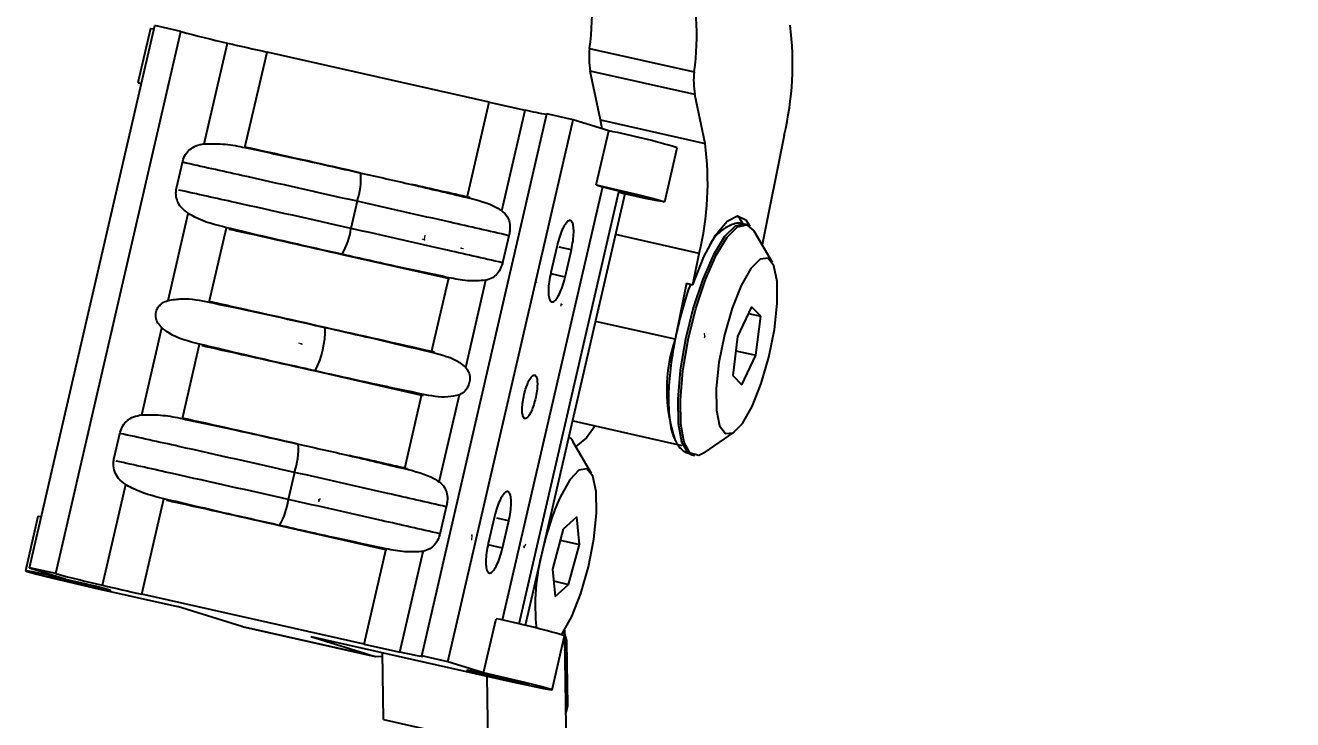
# Model space of a CAD drawing. Header units: millimetres. Extents: x 15 to 1184, y 5 to 836.
# Drawn here: x 873.72 to 919.27, y 660.96 to 685.91 of the extents above; entities that cross this region are included whole.
import ezdxf

# ---------------------------------------------------------------- set-up
doc = ezdxf.new("R2010")
doc.units = ezdxf.units.MM
doc.header["$PDSIZE"] = -1
doc.layers.get('0').update_dxf_attribs({"lineweight": 18})
doc.layers.add('尺寸线层', color=3, linetype='Continuous', lineweight=18)
doc.styles.get("Standard").update_dxf_attribs({"font": 'txt.shx'})
doc.dimstyles.new('ISO-25', dxfattribs={"dimtxt": 2.5, "dimasz": 2.5, "dimexe": 1.25, "dimexo": 0.625, "dimtad": 1, "dimtxsty": 'Standard', "dimcen": 2.5, "dimdle": 5, "dimadec": 0, "dimazin": 0, "dimtfac": 1, "dimtmove": 0, "dimatfit": 3, "dimfxl": 0, "dimarcsym": 0})

# ---------------------------------------------------------------- blocks, each defined once
blk = doc.blocks.new('*X4')
at = {"layer": '尺寸线层', "linetype": 'Continuous'}
for points in [[(933.925, 607.127), (930.561, 608.415), (931.123, 609.458)], [(896.373, 589.352), (897.509, 592.769), (896.346, 592.996)]]:
    blk.add_hatch(color=0, dxfattribs=at).paths.add_polyline_path(points, flags=0)
at = {"layer": '尺寸线层', "color": 0, "linetype": 'Continuous'}
for start, end in [(55.3312, 100.8735), (112.9834, 175.3312)]:
    blk.add_arc((920.28, 587.399), 23.987, start, end, dxfattribs=at)
at = {"layer": '尺寸线层', "color": 0, "insert": (908.88, 611.482), "char_height": 3.5, "width": 27.5, "attachment_point": 5}
blk.add_mtext('120,00%%D', dxfattribs=at)

msp = doc.modelspace()

# ---------------------------------------------------------------- linework, layer by layer
at = {"color": 7, "linetype": 'Continuous', "lineweight": 25}
for p, q in [((873.869, 666.42), (878.367, 685.904)), ((874.809, 666.209), (879.307, 685.692)), ((878.216, 685.797), (877.766, 683.849)), ((879.307, 685.692), (878.367, 685.904)), ((880.151, 681.657), (880.986, 685.277)), ((881.613, 681.521), (882.406, 684.952)), ((890.395, 683.155), (882.406, 684.952)), ((893.998, 685.084), (897.758, 684.238)), ((897.783, 683.423), (894.023, 684.269)), ((894.396, 682.517), (894.023, 684.269)), ((898.156, 681.672), (897.783, 683.423)), ((889.603, 679.723), (890.395, 683.155)), ((887.968, 663.25), (892.467, 682.733)), ((888.908, 663.038), (893.407, 682.522)), ((890.847, 679.249), (891.684, 682.871)), ((893.407, 682.522), (892.467, 682.733)), ((894.69, 682.124), (893.407, 682.522)), ((894.396, 682.517), (898.156, 681.672)), ((894.45, 682.199), (894.396, 682.517)), ((894.24, 680.176), (894.69, 682.124)), ((900.995, 681.969), (900.2, 678.024)), ((896.703, 679.567), (897.152, 681.515)), ((879.151, 680.06), (879.376, 681.034)), ((894.24, 680.176), (894.459, 680.108)), ((894.459, 680.108), (890.864, 664.539)), ((891.465, 664.4), (895.049, 679.925)), ((895.267, 679.857), (891.686, 664.348)), ((895.049, 679.925), (895.267, 679.857)), ((885.645, 679.59), (885.42, 678.616)), ((878.851, 676.027), (879.573, 679.155)), ((880.33, 675.962), (880.949, 678.642)), ((891.108, 678.396), (890.883, 677.422)), ((897.944, 677.718), (894.93, 678.396)), ((899.641, 678.751), (899.547, 678.772)), ((900.57, 677.386), (899.914, 678.518)), ((892.832, 678.003), (892.607, 677.028)), ((893.345, 677.844), (892.913, 677.942)), ((885.107, 677.683), (888.967, 676.811)), ((893.12, 676.869), (893.345, 677.844)), ((897.717, 676.592), (897.944, 677.718)), ((893.12, 676.869), (892.617, 676.984)), ((888.319, 674.165), (888.938, 676.845)), ((889.547, 673.617), (890.271, 676.752)), ((897.482, 676.645), (897.077, 674.63)), ((897.482, 676.645), (897.717, 676.592)), ((899.822, 675.798), (899.318, 674.73)), ((900.153, 675.462), (899.822, 675.798)), ((897.077, 674.63), (894.209, 675.275)), ((899.711, 675.562), (900.153, 675.462)), ((899.979, 674.057), (900.153, 675.462)), ((877.901, 671.915), (878.624, 675.043)), ((899.318, 674.73), (899.145, 673.325)), ((879.364, 671.779), (879.983, 674.458)), ((899.255, 674.22), (899.979, 674.057)), ((899.475, 672.989), (899.979, 674.057)), ((884.139, 673.494), (888.021, 672.617)), ((899.145, 673.325), (899.475, 672.989)), ((887.354, 669.982), (887.973, 672.662)), ((888.598, 669.507), (889.322, 672.641)), ((893.385, 671.704), (893.413, 671.696)), ((893.413, 671.696), (897.314, 670.819)), ((876.902, 670.318), (877.127, 671.293)), ((898.122, 670.553), (899.2, 671.295)), ((894.071, 669.808), (893.415, 670.94)), ((897.682, 670.48), (897.776, 670.458)), ((883.396, 669.849), (883.171, 668.875)), ((876.488, 665.793), (877.324, 669.413)), ((877.907, 665.469), (878.7, 668.9)), ((888.859, 668.654), (888.634, 667.68)), ((874.167, 668.262), (873.717, 666.314)), ((882.857, 667.942), (886.718, 667.069)), ((890.582, 668.261), (890.357, 667.287)), ((891.095, 668.102), (890.664, 668.2)), ((890.87, 667.128), (891.095, 668.102)), ((893.537, 668.248), (893.053, 667.807)), ((893.634, 667.257), (893.537, 668.248)), ((893.053, 667.807), (892.666, 666.374)), ((892.946, 667.412), (893.634, 667.257)), ((885.897, 663.672), (886.689, 667.104)), ((887.185, 663.388), (888.022, 667.01)), ((890.87, 667.128), (890.35, 667.246)), ((893.248, 665.825), (893.634, 667.257)), ((873.869, 666.42), (875.153, 666.023)), ((874.809, 666.209), (873.869, 666.42)), ((892.666, 666.374), (892.763, 665.383)), ((876.18, 665.705), (879.187, 665.028)), ((892.708, 665.946), (893.248, 665.825)), ((892.763, 665.383), (893.248, 665.825)), ((885.897, 663.672), (877.907, 665.469)), ((881.498, 664.312), (879.187, 665.028)), ((881.498, 664.312), (886.292, 663.234)), ((881.526, 664.305), (881.498, 664.312)), ((881.526, 664.305), (886.319, 663.227)), ((890.192, 662.641), (890.642, 664.589)), ((883.981, 663.95), (891.219, 662.323)), ((883.981, 663.95), (886.292, 663.234)), ((892.654, 662.032), (893.104, 663.98)), ((893.095, 664.173), (893.098, 663.985)), ((893.098, 663.956), (893.266, 653.194)), ((893.214, 661.475), (893.179, 663.768)), ((886.594, 660.962), (886.556, 663.371)), ((886.292, 663.234), (886.558, 663.248)), ((888.908, 663.038), (887.968, 663.25)), ((890.192, 662.641), (888.908, 663.038)), ((890.353, 660.117), (890.316, 662.526)), ((893.142, 661.156), (893.214, 661.475)), ((886.594, 660.962), (890.353, 660.117))]:
    msp.add_line(p, q, dxfattribs=at)
at = {"color": 7, "linetype": 'Continuous'}
for p, q in [((888.068, 678.206), (888.087, 678.374)), ((888.068, 678.206), (887.983, 678.225)), ((889.384, 677.91), (889.468, 677.891)), ((889.384, 677.91), (889.43, 677.896)), ((892.072, 676.701), (892.094, 676.789)), ((892.072, 676.701), (892.117, 676.679)), ((892.975, 675.894), (892.955, 675.807)), ((892.975, 675.894), (893.021, 675.88)), ((898.145, 674.732), (898.115, 674.668)), ((898.145, 674.732), (898.134, 674.852)), ((883.638, 674.471), (883.553, 674.49)), ((883.638, 674.471), (883.684, 674.457)), ((884.268, 668.813), (884.329, 668.907)), ((884.268, 668.813), (884.27, 668.888)), ((889.766, 667.577), (889.752, 667.415)), ((889.766, 667.577), (889.796, 667.612)), ((891.646, 667.154), (891.64, 667.213)), ((891.646, 667.154), (891.706, 667.284))]:
    msp.add_line(p, q, dxfattribs=at)
at = {"color": 7, "linetype": 'Continuous', "lineweight": 25}
for points in [[(878.216, 685.797), (878.231, 685.798), (878.339, 685.783)], [(877.883, 683.807), (877.835, 683.821), (877.781, 683.85), (877.89, 683.835)], [(894.24, 680.176), (894.999, 680.002), (895.72, 679.83), (896.294, 679.687), (896.634, 679.594), (896.687, 679.565), (896.446, 679.605), (895.948, 679.708), (895.267, 679.857)], [(894.459, 680.108), (894.895, 680.008), (895.309, 679.909), (895.639, 679.827), (895.835, 679.773), (895.865, 679.757), (895.727, 679.78), (895.44, 679.839), (895.049, 679.925)], [(897.717, 676.592), (898.112, 677.59), (898.53, 678.37), (898.941, 678.874), (899.313, 679.065), (899.619, 678.929), (899.76, 678.697)], [(899.292, 679.063), (899.384, 678.982), (899.52, 678.762)], [(899.547, 678.772), (899.228, 678.696), (898.851, 678.321), (898.456, 677.672), (898.073, 676.797), (897.73, 675.761), (897.453, 674.641), (897.262, 673.52), (897.171, 672.481), (897.187, 671.601)], [(897.281, 671.579), (897.265, 672.46), (897.356, 673.499), (897.547, 674.62), (897.824, 675.74), (898.167, 676.776), (898.55, 677.651), (898.945, 678.3), (899.322, 678.675), (899.654, 678.748), (899.914, 678.518)], [(898.557, 672.08), (898.671, 671.52), (898.881, 671.242), (899.166, 671.273), (899.498, 671.608), (899.845, 672.217), (900.173, 673.038), (900.449, 673.992), (900.647, 674.986), (900.748, 675.921), (900.741, 676.707), (900.626, 677.266), (900.417, 677.545), (900.132, 677.514), (899.799, 677.179), (899.452, 676.57), (899.125, 675.749), (898.848, 674.795), (898.65, 673.801), (898.55, 672.866), (898.557, 672.08)], [(894.198, 671.519), (893.885, 671.093), (893.51, 670.776)], [(897.187, 671.601), (897.309, 670.945), (897.528, 670.562), (897.682, 670.48)], [(898.122, 670.553), (897.922, 670.46), (897.622, 670.541), (897.403, 670.924), (897.281, 671.579)], [(893.251, 671.126), (893.348, 671.038), (893.415, 670.94)], [(892.992, 664.02), (893.014, 664.051), (893.361, 664.67), (893.687, 665.499), (893.961, 666.457), (894.155, 667.45), (894.251, 668.381), (894.239, 669.158), (894.121, 669.707), (893.907, 669.972), (893.619, 669.928), (893.286, 669.58), (892.939, 668.961)], [(874.291, 668.248), (874.183, 668.263), (874.167, 668.262)], [(875.153, 666.023), (874.472, 666.172), (873.974, 666.275), (873.733, 666.315), (873.786, 666.286), (874.126, 666.193), (874.7, 666.05), (875.421, 665.879), (876.18, 665.705)], [(874.585, 666.107), (874.78, 666.053), (875.111, 665.971), (875.525, 665.872), (875.961, 665.772), (876.353, 665.686), (876.639, 665.627), (876.778, 665.604), (876.747, 665.621), (876.552, 665.674), (876.222, 665.757), (875.807, 665.855), (875.371, 665.955), (874.98, 666.041), (874.693, 666.1), (874.555, 666.123), (874.585, 666.107)], [(893.106, 663.45), (893.177, 663.803), (893.096, 664.084)], [(887.968, 663.25), (888.004, 663.236), (887.999, 663.231), (887.954, 663.235), (887.87, 663.249), (887.748, 663.271), (887.591, 663.303), (887.402, 663.342), (887.185, 663.388)], [(891.786, 662.239), (891.591, 662.292), (891.261, 662.374), (890.846, 662.473), (890.41, 662.573), (890.019, 662.659), (889.732, 662.718), (889.594, 662.741), (889.624, 662.725), (889.82, 662.671), (890.15, 662.589), (890.564, 662.49), (891.001, 662.39), (891.392, 662.304), (891.678, 662.245), (891.817, 662.222), (891.786, 662.239)], [(891.219, 662.323), (891.899, 662.173), (892.398, 662.07), (892.639, 662.03), (892.585, 662.059), (892.246, 662.152), (891.672, 662.295), (890.95, 662.467), (890.192, 662.641)]]:
    msp.add_lwpolyline(points, dxfattribs=at)
for centre, radius, start, end in [((885.077, 686.386), 9.016, 351.6954, 16.3333), ((888.837, 685.541), 9.016, 351.6954, 16.3333), ((890.257, 726.324), 42.081, 254.9183, 257.2737), ((890.382, 684.52), 10.915, 346.4835, 7.383), ((926.36, 880.327), 200.258, 256.90446, 257.32101), ((896.972, 684.768), 2.991, 173.9445, 189.6133), ((900.732, 683.923), 2.991, 173.9445, 189.6133), ((923.1, 828.363), 148.845, 257.30734, 257.81523), ((894.583, 695.474), 12.932, 257.043, 260.5628), ((889.15, 654.443), 28.23, 73.5323, 78.6818), ((887.331, 680.269), 10.915, 346.4835, 7.383), ((883.034, 680.449), 2.749, 341.7993, 3.296), ((883.067, 678.897), 2.37, 329.2355, 353.1998), ((881.232, 674.987), 3.265, 332.8221, 1.1764), ((902.296, 672.822), 5.524, 160.8923, 199.2629), ((880.785, 670.707), 2.749, 341.7993, 3.296), ((880.818, 669.155), 2.37, 329.2355, 353.1998), ((902.307, 664.821), 10.242, 156.1586, 166.9262), ((899.532, 665.072), 7.487, 164.9927, 186.2946), ((885.758, 706.841), 42.081, 254.9183, 257.2737), ((921.862, 860.843), 200.258, 256.90446, 257.32101), ((883.915, 632.113), 33.165, 73.9156, 78.2985), ((918.601, 808.88), 148.845, 257.30734, 257.81523)]:
    msp.add_arc(centre, radius, start, end, dxfattribs=at)
for points, knots in [([(879.376, 681.034), (879.403, 681.115), (879.457, 681.276), (879.629, 681.465), (879.862, 681.604), (880.048, 681.638), (880.151, 681.657)], [0, 0, 0, 0, 0.252948, 0.50558, 0.763432, 1.075445, 1.075445, 1.075445, 1.075445]), ([(880.151, 681.657), (880.407, 681.66), (880.906, 681.667), (881.382, 681.569), (881.613, 681.521)], [0, 0, 0, 0, 0.759252, 1.477864, 1.477864, 1.477864, 1.477864]), ([(885.777, 680.607), (884.491, 680.896), (883.085, 681.213), (881.744, 681.51), (881.63, 681.535)], [0, 0, 0, 0, 3.889441, 4.250046, 4.250046, 4.250046, 4.250046]), ([(881.613, 681.521), (882.225, 681.391), (883.616, 681.097), (885.002, 680.783), (885.778, 680.607)], [0, 0, 0, 0, 1.876175, 4.263763, 4.263763, 4.263763, 4.263763]), ([(885.645, 679.59), (884.244, 679.905), (882.105, 680.385), (880.069, 680.835), (879.366, 680.991)], [0, 0, 0, 0, 4.215244, 6.432933, 6.432933, 6.432933, 6.432933]), ([(885.778, 680.607), (886.387, 680.471), (887.664, 680.185), (888.937, 679.882), (889.603, 679.723)], [0, 0, 0, 0, 1.871798, 3.92564, 3.92564, 3.92564, 3.92564]), ([(889.711, 679.718), (889.706, 679.719), (888.993, 679.882), (888.297, 680.038), (887.604, 680.194)], [0, 0, 0, 0, 0.01359, 2.159431, 2.159431, 2.159431, 2.159431]), ([(879.573, 679.155), (879.482, 679.223), (879.316, 679.348), (879.165, 679.609), (879.118, 679.854), (879.142, 680.004), (879.151, 680.06)], [0, 0, 0, 0, 0.341189, 0.624752, 0.909554, 1.081206, 1.081206, 1.081206, 1.081206]), ([(885.42, 678.616), (884.019, 678.931), (881.913, 679.403), (879.907, 679.847), (879.236, 679.995)], [0, 0, 0, 0, 4.216658, 6.336126, 6.336126, 6.336126, 6.336126]), ([(889.603, 679.723), (889.978, 679.631), (890.438, 679.518), (890.784, 679.291), (890.847, 679.249)], [0, 0, 0, 0, 1.102182, 1.349871, 1.349871, 1.349871, 1.349871]), ([(891.099, 678.355), (890.395, 678.516), (888.553, 678.936), (886.755, 679.34), (885.645, 679.59)], [0, 0, 0, 0, 2.138248, 5.592162, 5.592162, 5.592162, 5.592162]), ([(880.949, 678.642), (880.556, 678.739), (880.077, 678.858), (879.65, 679.109), (879.573, 679.155)], [0, 0, 0, 0, 1.213646, 1.482994, 1.482994, 1.482994, 1.482994]), ([(890.847, 679.249), (890.917, 679.187), (891.044, 679.074), (891.134, 678.832), (891.147, 678.598), (891.119, 678.451), (891.108, 678.396)], [0, 0, 0, 0, 0.3036651, 0.5564631, 0.8103583, 0.9612214, 0.9612214, 0.9612214, 0.9612214]), ([(893.345, 677.844), (893.367, 677.954), (893.412, 678.175), (893.435, 678.48), (893.421, 678.722), (893.369, 678.874), (893.285, 678.919), (893.179, 678.851), (893.063, 678.679), (892.95, 678.422), (892.874, 678.18), (892.84, 678.037), (892.832, 678.003)], [0, 0, 0, 0, 0.235585, 0.471173, 0.706692, 0.942049, 1.177222, 1.412275, 1.647341, 1.882561, 2.118006, 2.191933, 2.191933, 2.191933, 2.191933]), ([(899.58, 678.747), (899.559, 678.758), (899.406, 678.841), (899.053, 678.752), (898.697, 678.514), (898.46, 678.275), (898.331, 678.047), (898.311, 678.011)], [0, 0, 0, 0, 0.072447, 0.52973, 0.969272, 1.526344, 1.63023, 1.63023, 1.63023, 1.63023]), ([(885.103, 677.685), (884.494, 677.821), (883.107, 678.131), (881.724, 678.458), (880.949, 678.642)], [0, 0, 0, 0, 1.8718, 4.263483, 4.263483, 4.263483, 4.263483]), ([(881.038, 678.594), (881.127, 678.574), (882.442, 678.282), (883.821, 677.972), (885.107, 677.683)], [0, 0, 0, 0, 0.281655, 4.169217, 4.169217, 4.169217, 4.169217]), ([(890.87, 677.382), (890.167, 677.542), (888.327, 677.962), (886.53, 678.366), (885.42, 678.616)], [0, 0, 0, 0, 2.133848, 5.587734, 5.587734, 5.587734, 5.587734]), ([(888.938, 676.845), (888.327, 676.975), (887.047, 677.245), (885.77, 677.534), (885.103, 677.685)], [0, 0, 0, 0, 1.87435, 3.925907, 3.925907, 3.925907, 3.925907]), ([(890.883, 677.422), (890.86, 677.34), (890.812, 677.178), (890.68, 676.976), (890.503, 676.821), (890.353, 676.776), (890.271, 676.752)], [0, 0, 0, 0, 0.2297491, 0.4592107, 0.6934332, 0.9727643, 0.9727643, 0.9727643, 0.9727643]), ([(892.607, 677.028), (892.584, 676.918), (892.539, 676.697), (892.516, 676.391), (892.53, 676.15), (892.582, 675.998), (892.666, 675.953), (892.772, 676.021), (892.888, 676.193), (893.001, 676.45), (893.077, 676.692), (893.111, 676.835), (893.12, 676.869)], [0, 0, 0, 0, 0.235632, 0.471268, 0.706791, 0.94209, 1.177196, 1.412234, 1.64735, 1.882637, 2.118102, 2.191919, 2.191919, 2.191919, 2.191919]), ([(890.271, 676.752), (890.054, 676.736), (889.631, 676.704), (889.166, 676.799), (888.938, 676.845)], [0, 0, 0, 0, 0.688608, 1.348524, 1.348524, 1.348524, 1.348524]), ([(897.632, 676.611), (897.623, 676.589), (897.497, 676.289), (897.295, 675.586), (897.051, 674.571), (896.893, 673.555), (896.82, 672.641), (896.845, 672.145), (896.857, 671.912)], [0, 0, 0, 0, 0.077073, 1.047712, 2.009541, 2.970861, 3.936596, 4.800354, 4.800354, 4.800354, 4.800354]), ([(878.851, 676.027), (879.017, 676.053), (879.515, 676.132), (880.004, 676.03), (880.33, 675.962)], [0, 0, 0, 0, 0.503078, 1.504983, 1.504983, 1.504983, 1.504983]), ([(878.624, 675.043), (878.572, 675.098), (878.468, 675.207), (878.394, 675.416), (878.405, 675.616), (878.477, 675.779), (878.604, 675.917), (878.739, 675.991), (878.83, 676.021), (878.851, 676.027)], [0, 0, 0, 0, 0.227652, 0.457207, 0.653198, 0.822274, 0.991061, 1.219592, 1.284978, 1.284978, 1.284978, 1.284978]), ([(880.33, 675.962), (880.821, 675.861), (882.209, 675.574), (883.595, 675.257), (884.493, 675.055), (884.496, 675.054)], [0, 0, 0, 0, 1.502619, 4.253355, 4.263939, 4.263939, 4.263939, 4.263939]), ([(884.496, 675.054), (883.208, 675.344), (881.802, 675.66), (880.46, 675.957), (880.347, 675.983)], [0, 0, 0, 0, 3.892262, 4.251658, 4.251658, 4.251658, 4.251658]), ([(879.983, 674.458), (879.597, 674.553), (879.107, 674.673), (878.708, 674.979), (878.624, 675.043)], [0, 0, 0, 0, 1.191282, 1.510369, 1.510369, 1.510369, 1.510369]), ([(888.421, 674.167), (888.409, 674.17), (887.08, 674.473), (885.782, 674.765), (884.496, 675.054)], [0, 0, 0, 0, 0.036746, 4.024222, 4.024222, 4.024222, 4.024222]), ([(884.496, 675.054), (884.983, 674.945), (886.26, 674.659), (887.532, 674.354), (888.319, 674.165)], [0, 0, 0, 0, 1.497442, 3.925672, 3.925672, 3.925672, 3.925672]), ([(884.136, 673.496), (883.649, 673.605), (882.712, 673.816), (881.326, 674.13), (880.431, 674.349), (879.983, 674.458)], [0, 0, 0, 0, 1.497443, 2.880433, 4.26355, 4.26355, 4.26355, 4.26355]), ([(880.067, 674.406), (880.156, 674.386), (881.472, 674.094), (882.852, 673.784), (884.139, 673.494)], [0, 0, 0, 0, 0.282527, 4.173367, 4.173367, 4.173367, 4.173367]), ([(888.319, 674.165), (888.688, 674.075), (889.158, 673.961), (889.478, 673.678), (889.547, 673.617)], [0, 0, 0, 0, 1.086325, 1.382118, 1.382118, 1.382118, 1.382118]), ([(887.973, 672.662), (887.483, 672.763), (886.204, 673.026), (884.928, 673.318), (884.14, 673.495), (884.136, 673.496)], [0, 0, 0, 0, 1.500718, 3.915233, 3.92608, 3.92608, 3.92608, 3.92608]), ([(889.547, 673.617), (889.586, 673.567), (889.664, 673.465), (889.707, 673.267), (889.687, 673.071), (889.623, 672.906), (889.519, 672.761), (889.411, 672.681), (889.337, 672.648), (889.322, 672.641)], [0, 0, 0, 0, 0.209401, 0.420528, 0.601438, 0.757857, 0.914246, 1.126627, 1.17908, 1.17908, 1.17908, 1.17908]), ([(892.056, 672.502), (892.074, 672.59), (892.11, 672.767), (892.129, 673.011), (892.117, 673.205), (892.076, 673.326), (892.009, 673.362), (891.924, 673.307), (891.831, 673.17), (891.741, 672.964), (891.662, 672.713), (891.605, 672.445), (891.576, 672.191), (891.578, 671.979), (891.61, 671.833), (891.67, 671.77), (891.75, 671.797), (891.842, 671.909), (891.934, 672.096), (892.007, 672.306), (892.043, 672.447), (892.056, 672.502)], [0, 0, 0, 0, 0.188502, 0.377007, 0.565453, 0.753765, 0.941929, 1.129996, 1.318074, 1.506276, 1.694662, 1.8832, 2.071784, 2.260282, 2.448608, 2.63676, 2.824821, 3.01291, 3.201119, 3.389479, 3.507465, 3.507465, 3.507465, 3.507465]), ([(889.322, 672.641), (889.183, 672.607), (888.762, 672.501), (888.289, 672.598), (887.973, 672.662)], [0, 0, 0, 0, 0.45679, 1.382844, 1.382844, 1.382844, 1.382844]), ([(877.127, 671.293), (877.154, 671.373), (877.207, 671.534), (877.379, 671.723), (877.612, 671.862), (877.799, 671.897), (877.901, 671.915)], [0, 0, 0, 0, 0.252948, 0.50558, 0.763432, 1.075445, 1.075445, 1.075445, 1.075445]), ([(877.901, 671.915), (878.158, 671.919), (878.657, 671.926), (879.133, 671.827), (879.364, 671.779)], [0, 0, 0, 0, 0.759252, 1.477864, 1.477864, 1.477864, 1.477864]), ([(879.364, 671.779), (879.976, 671.649), (881.367, 671.355), (882.753, 671.041), (883.529, 670.865)], [0, 0, 0, 0, 1.876175, 4.263763, 4.263763, 4.263763, 4.263763]), ([(883.528, 670.865), (882.242, 671.155), (880.836, 671.471), (879.495, 671.768), (879.381, 671.793)], [0, 0, 0, 0, 3.889441, 4.250046, 4.250046, 4.250046, 4.250046]), ([(896.857, 671.912), (896.872, 671.785), (896.917, 671.395), (897.061, 670.969), (897.346, 670.587), (897.594, 670.529), (897.692, 670.506)], [0, 0, 0, 0, 0.342992, 1.051835, 1.50552, 1.801101, 1.801101, 1.801101, 1.801101]), ([(883.396, 669.849), (881.995, 670.163), (879.856, 670.643), (877.819, 671.094), (877.117, 671.249)], [0, 0, 0, 0, 4.215244, 6.432933, 6.432933, 6.432933, 6.432933]), ([(883.529, 670.865), (884.138, 670.729), (885.415, 670.443), (886.688, 670.14), (887.354, 669.982)], [0, 0, 0, 0, 1.871798, 3.92564, 3.92564, 3.92564, 3.92564]), ([(877.324, 669.413), (877.233, 669.481), (877.067, 669.606), (876.916, 669.867), (876.869, 670.112), (876.893, 670.262), (876.902, 670.318)], [0, 0, 0, 0, 0.341189, 0.624752, 0.909554, 1.081206, 1.081206, 1.081206, 1.081206]), ([(883.171, 668.875), (881.769, 669.189), (879.664, 669.662), (877.658, 670.105), (876.987, 670.254)], [0, 0, 0, 0, 4.216658, 6.336126, 6.336126, 6.336126, 6.336126]), ([(887.461, 669.977), (887.457, 669.978), (886.744, 670.14), (886.047, 670.297), (885.355, 670.453)], [0, 0, 0, 0, 0.01359, 2.159431, 2.159431, 2.159431, 2.159431]), ([(888.85, 668.613), (888.146, 668.774), (886.304, 669.194), (884.506, 669.599), (883.396, 669.849)], [0, 0, 0, 0, 2.138248, 5.592162, 5.592162, 5.592162, 5.592162]), ([(887.354, 669.982), (887.729, 669.889), (888.188, 669.776), (888.535, 669.549), (888.598, 669.507)], [0, 0, 0, 0, 1.102182, 1.349871, 1.349871, 1.349871, 1.349871]), ([(878.7, 668.9), (878.307, 668.998), (877.828, 669.117), (877.401, 669.368), (877.324, 669.413)], [0, 0, 0, 0, 1.213646, 1.482994, 1.482994, 1.482994, 1.482994]), ([(888.598, 669.507), (888.667, 669.445), (888.794, 669.332), (888.884, 669.09), (888.897, 668.857), (888.87, 668.709), (888.859, 668.654)], [0, 0, 0, 0, 0.3036651, 0.5564631, 0.8103583, 0.9612214, 0.9612214, 0.9612214, 0.9612214]), ([(882.854, 667.943), (882.245, 668.079), (880.858, 668.389), (879.475, 668.717), (878.7, 668.9)], [0, 0, 0, 0, 1.8718, 4.263483, 4.263483, 4.263483, 4.263483]), ([(878.789, 668.852), (878.878, 668.832), (880.193, 668.541), (881.572, 668.231), (882.857, 667.942)], [0, 0, 0, 0, 0.281655, 4.169217, 4.169217, 4.169217, 4.169217]), ([(888.621, 667.64), (887.918, 667.8), (886.077, 668.22), (884.281, 668.625), (883.171, 668.875)], [0, 0, 0, 0, 2.133848, 5.587734, 5.587734, 5.587734, 5.587734]), ([(891.095, 668.102), (891.118, 668.212), (891.163, 668.433), (891.186, 668.739), (891.172, 668.981), (891.12, 669.132), (891.036, 669.177), (890.93, 669.109), (890.814, 668.937), (890.701, 668.68), (890.625, 668.438), (890.591, 668.295), (890.582, 668.261)], [0, 0, 0, 0, 0.235585, 0.471173, 0.706692, 0.942049, 1.177222, 1.412275, 1.647341, 1.882561, 2.118006, 2.191933, 2.191933, 2.191933, 2.191933]), ([(886.689, 667.104), (886.078, 667.233), (884.797, 667.503), (883.521, 667.792), (882.854, 667.943)], [0, 0, 0, 0, 1.87435, 3.925907, 3.925907, 3.925907, 3.925907]), ([(888.634, 667.68), (888.61, 667.599), (888.563, 667.436), (888.431, 667.235), (888.254, 667.08), (888.104, 667.035), (888.022, 667.01)], [0, 0, 0, 0, 0.2297491, 0.4592107, 0.6934332, 0.9727643, 0.9727643, 0.9727643, 0.9727643]), ([(888.022, 667.01), (887.805, 666.994), (887.381, 666.962), (886.917, 667.057), (886.689, 667.104)], [0, 0, 0, 0, 0.688608, 1.348524, 1.348524, 1.348524, 1.348524]), ([(890.357, 667.287), (890.335, 667.176), (890.29, 666.955), (890.267, 666.65), (890.281, 666.408), (890.333, 666.256), (890.417, 666.212), (890.523, 666.279), (890.639, 666.452), (890.752, 666.709), (890.828, 666.951), (890.862, 667.094), (890.87, 667.128)], [0, 0, 0, 0, 0.235632, 0.471268, 0.706791, 0.94209, 1.177196, 1.412234, 1.64735, 1.882637, 2.118102, 2.191919, 2.191919, 2.191919, 2.191919])]:
    msp.add_open_spline(points, degree=3, knots=knots, dxfattribs=at)
at = {"color": 7, "linetype": 'Continuous'}
for p in [(888.068, 678.206), (889.384, 677.91), (892.072, 676.701), (892.975, 675.894), (898.145, 674.732), (883.638, 674.471), (884.268, 668.813), (889.766, 667.577), (891.646, 667.154)]:
    msp.add_point(p, dxfattribs=at)

# ---------------------------------------------------------------- dimensions: what is measured, and where the dimension line sits
at = {"layer": '尺寸线层'}
dim = msp.add_angular_dim_2l(base=(910.017, 609.08), line1=((972.408, 662.769), (884.66, 535.897)), line2=((920.28, 587.399), (879.08, 590.764)), dimstyle='ISO-25', override={"dimtxt": 3.5, "dimasz": 3.556, "dimexe": 1, "dimexo": 1, "dimgap": 1.524, "dimtad": 0, "dimtih": 1, "dimtoh": 1, "dimzin": 0, "dimsah": 1, "dimdle": 7.112, "dimadec": 2, "dimtfill": 1, "dimtolj": 1, "dimtzin": 0}, dxfattribs=at)
dim.commit()
dim.dimension.update_dxf_attribs({"geometry": '*X4', "text_midpoint": (908.88, 611.482)})

doc.saveas('drawing.dxf')
